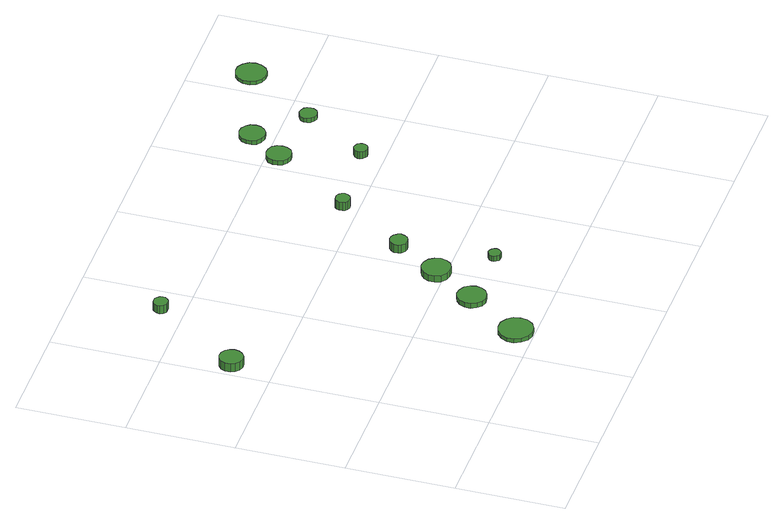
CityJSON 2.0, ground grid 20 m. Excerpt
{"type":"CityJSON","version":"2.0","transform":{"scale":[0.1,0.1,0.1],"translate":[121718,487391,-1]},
"CityObjects":{
"tree1":{"type":"SolitaryVegetationObject","attributes":{"function":"something"},"geometry":[{"type":"MultiSurface","lod":"1","boundaries":[[[0,1,2,3,4,5,6,7,8,9,10,11,12,13,14]],[[15,16,17,18,19,20,21,22,23,24,25,26,27,28,29]],[[0,29,28,1]],[[1,28,27,2]],[[2,27,26,3]],[[3,26,25,4]],[[4,25,24,5]],[[5,24,23,6]],[[6,23,22,7]],[[7,22,21,8]],[[8,21,20,9]],[[9,20,19,10]],[[10,19,18,11]],[[11,18,17,12]],[[12,17,16,13]],[[13,16,15,14]],[[14,15,29,0]]]}]},
"tree2":{"type":"SolitaryVegetationObject","attributes":{"function":"something"},"geometry":[{"type":"MultiSurface","lod":"1","boundaries":[[[30,31,32,33,34,35,36,37,38,39,40,41,42,43,44]],[[45,46,47,48,49,50,51,52,53,54,55,56,57,58,59]],[[30,59,58,31]],[[31,58,57,32]],[[32,57,56,33]],[[33,56,55,34]],[[34,55,54,35]],[[35,54,53,36]],[[36,53,52,37]],[[37,52,51,38]],[[38,51,50,39]],[[39,50,49,40]],[[40,49,48,41]],[[41,48,47,42]],[[42,47,46,43]],[[43,46,45,44]],[[44,45,59,30]]]}]},
"tree3":{"type":"SolitaryVegetationObject","attributes":{"function":"something"},"geometry":[{"type":"MultiSurface","lod":"1","boundaries":[[[60,61,62,63,64,65,66,67,68,69,70,71,72,73,74]],[[75,76,77,78,79,80,81,82,83,84,85,86,87,88,89]],[[60,89,88,61]],[[61,88,87,62]],[[62,87,86,63]],[[63,86,85,64]],[[64,85,84,65]],[[65,84,83,66]],[[66,83,82,67]],[[67,82,81,68]],[[68,81,80,69]],[[69,80,79,70]],[[70,79,78,71]],[[71,78,77,72]],[[72,77,76,73]],[[73,76,75,74]],[[74,75,89,60]]]}]},
"tree4":{"type":"SolitaryVegetationObject","attributes":{"function":"something"},"geometry":[{"type":"MultiSurface","lod":"1","boundaries":[[[90,91,92,93,94,95,96,97,98,99,100,101,102,103,104]],[[105,106,107,108,109,110,111,112,113,114,115,116,117,118,119]],[[90,119,118,91]],[[91,118,117,92]],[[92,117,116,93]],[[93,116,115,94]],[[94,115,114,95]],[[95,114,113,96]],[[96,113,112,97]],[[97,112,111,98]],[[98,111,110,99]],[[99,110,109,100]],[[100,109,108,101]],[[101,108,107,102]],[[102,107,106,103]],[[103,106,105,104]],[[104,105,119,90]]]}]},
"tree5":{"type":"SolitaryVegetationObject","attributes":{"function":"something"},"geometry":[{"type":"MultiSurface","lod":"1","boundaries":[[[120,121,122,123,124,125,126,127,128,129,130,131,132,133,134]],[[135,136,137,138,139,140,141,142,143,144,145,146,147,148,149]],[[120,149,148,121]],[[121,148,147,122]],[[122,147,146,123]],[[123,146,145,124]],[[124,145,144,125]],[[125,144,143,126]],[[126,143,142,127]],[[127,142,141,128]],[[128,141,140,129]],[[129,140,139,130]],[[130,139,138,131]],[[131,138,137,132]],[[132,137,136,133]],[[133,136,135,134]],[[134,135,149,120]]]}]},
"tree6":{"type":"SolitaryVegetationObject","attributes":{"function":"something"},"geometry":[{"type":"MultiSurface","lod":"1","boundaries":[[[150,151,152,153,154,155,156,157,158,159,160,161,162,163,164]],[[165,166,167,168,169,170,171,172,173,174,175,176,177,178,179]],[[150,179,178,151]],[[151,178,177,152]],[[152,177,176,153]],[[153,176,175,154]],[[154,175,174,155]],[[155,174,173,156]],[[156,173,172,157]],[[157,172,171,158]],[[158,171,170,159]],[[159,170,169,160]],[[160,169,168,161]],[[161,168,167,162]],[[162,167,166,163]],[[163,166,165,164]],[[164,165,179,150]]]}]},
"tree7":{"type":"SolitaryVegetationObject","attributes":{"function":"something"},"geometry":[{"type":"MultiSurface","lod":"1","boundaries":[[[180,181,182,183,184,185,186,187,188,189,190,191,192,193,194]],[[195,196,197,198,199,200,201,202,203,204,205,206,207,208,209]],[[180,209,208,181]],[[181,208,207,182]],[[182,207,206,183]],[[183,206,205,184]],[[184,205,204,185]],[[185,204,203,186]],[[186,203,202,187]],[[187,202,201,188]],[[188,201,200,189]],[[189,200,199,190]],[[190,199,198,191]],[[191,198,197,192]],[[192,197,196,193]],[[193,196,195,194]],[[194,195,209,180]]]}]},
"tree8":{"type":"SolitaryVegetationObject","attributes":{"function":"something"},"geometry":[{"type":"MultiSurface","lod":"1","boundaries":[[[210,211,212,213,214,215,216,217,218,219,220,221,222,223,224]],[[225,226,227,228,229,230,231,232,233,234,235,236,237,238,239]],[[210,239,238,211]],[[211,238,237,212]],[[212,237,236,213]],[[213,236,235,214]],[[214,235,234,215]],[[215,234,233,216]],[[216,233,232,217]],[[217,232,231,218]],[[218,231,230,219]],[[219,230,229,220]],[[220,229,228,221]],[[221,228,227,222]],[[222,227,226,223]],[[223,226,225,224]],[[224,225,239,210]]]}]},
"tree9":{"type":"SolitaryVegetationObject","attributes":{"function":"something"}},
"tree10":{"type":"SolitaryVegetationObject","attributes":{"function":"something"},"geometry":[{"type":"MultiSurface","lod":"1","boundaries":[[[240,241,242,243,244,245,246,247,248,249,250,251,252,253,254]],[[255,256,257,258,259,260,261,262,263,264,265,266,267,268,269]],[[240,269,268,241]],[[241,268,267,242]],[[242,267,266,243]],[[243,266,265,244]],[[244,265,264,245]],[[245,264,263,246]],[[246,263,262,247]],[[247,262,261,248]],[[248,261,260,249]],[[249,260,259,250]],[[250,259,258,251]],[[251,258,257,252]],[[252,257,256,253]],[[253,256,255,254]],[[254,255,269,240]]]}]},
"tree11":{"type":"SolitaryVegetationObject","attributes":{"function":"something"},"geometry":[{"type":"MultiSurface","lod":"1","boundaries":[[[270,271,272,273,274,275,276,277,278,279,280,281,282,283,284]],[[285,286,287,288,289,290,291,292,293,294,295,296,297,298,299]],[[270,299,298,271]],[[271,298,297,272]],[[272,297,296,273]],[[273,296,295,274]],[[274,295,294,275]],[[275,294,293,276]],[[276,293,292,277]],[[277,292,291,278]],[[278,291,290,279]],[[279,290,289,280]],[[280,289,288,281]],[[281,288,287,282]],[[282,287,286,283]],[[283,286,285,284]],[[284,285,299,270]]]}]},
"tree12":{"type":"SolitaryVegetationObject","attributes":{"function":"something"},"geometry":[{"type":"MultiSurface","lod":"1","boundaries":[[[300,301,302,303,304,305,306,307,308,309,310,311,312,313,314]],[[315,316,317,318,319,320,321,322,323,324,325,326,327,328,329]],[[300,329,328,301]],[[301,328,327,302]],[[302,327,326,303]],[[303,326,325,304]],[[304,325,324,305]],[[305,324,323,306]],[[306,323,322,307]],[[307,322,321,308]],[[308,321,320,309]],[[309,320,319,310]],[[310,319,318,311]],[[311,318,317,312]],[[312,317,316,313]],[[313,316,315,314]],[[314,315,329,300]]]}]},
"tree13":{"type":"SolitaryVegetationObject","attributes":{"function":"something"},"geometry":[{"type":"MultiSurface","lod":"1","boundaries":[[[330,331,332,333,334,335,336,337,338,339,340,341,342,343,344]],[[345,346,347,348,349,350,351,352,353,354,355,356,357,358,359]],[[330,359,358,331]],[[331,358,357,332]],[[332,357,356,333]],[[333,356,355,334]],[[334,355,354,335]],[[335,354,353,336]],[[336,353,352,337]],[[337,352,351,338]],[[338,351,350,339]],[[339,350,349,340]],[[340,349,348,341]],[[341,348,347,342]],[[342,347,346,343]],[[343,346,345,344]],[[344,345,359,330]]]}]},
"tree14":{"type":"SolitaryVegetationObject","attributes":{"function":"something"},"geometry":[{"type":"MultiSurface","lod":"1","boundaries":[[[360,361,362,363,364,365,366,367,368,369,370,371,372,373,374]],[[375,376,377,378,379,380,381,382,383,384,385,386,387,388,389]],[[360,389,388,361]],[[361,388,387,362]],[[362,387,386,363]],[[363,386,385,364]],[[364,385,384,365]],[[365,384,383,366]],[[366,383,382,367]],[[367,382,381,368]],[[368,381,380,369]],[[369,380,379,370]],[[370,379,378,371]],[[371,378,377,372]],[[372,377,376,373]],[[373,376,375,374]],[[374,375,389,360]]]}]}
},
"vertices":[
[52,479,24],[50,488,24],[45,495,24],[37,500,24],[28,501,24],[20,498,24],[13,492,24],[9,484,24],[9,474,24],[13,466,24],[20,460,24],[28,457,24],[37,458,24],[45,463,24],[50,470,24],[50,470,7],[45,463,7],[37,458,7],[28,457,7],[20,460,7],[13,466,7],[9,474,7],[9,484,7],[13,492,7],[20,498,7],[28,501,7],[37,500,7],[45,495,7],[50,488,7],[52,479,7],
[300,35,14],[298,48,14],[290,58,14],[278,65,14],[265,66,14],[253,62,14],[243,53,14],[237,41,14],[237,28,14],[243,16,14],[253,7,14],[265,3,14],[278,4,14],[290,11,14],[298,22,14],[298,22,6],[290,11,6],[278,4,6],[265,3,6],[253,7,6],[243,16,6],[237,28,6],[237,41,6],[243,53,6],[253,62,6],[265,66,6],[278,65,6],[290,58,6],[298,48,6],[300,35,6],
[163,644,24],[162,649,24],[158,654,24],[154,657,24],[148,657,24],[143,656,24],[139,652,24],[136,647,24],[136,641,24],[139,636,24],[143,632,24],[148,631,24],[154,631,24],[158,634,24],[162,639,24],[162,639,7],[158,634,7],[154,631,7],[148,631,7],[143,632,7],[139,636,7],[136,641,7],[136,647,7],[139,652,7],[143,656,7],[148,657,7],[154,657,7],[158,654,7],[162,649,7],[163,644,7],
[362,135,17],[360,146,17],[354,155,17],[344,160,17],[333,162,17],[323,158,17],[315,151,17],[310,141,17],[310,130,17],[315,120,17],[323,112,17],[333,109,17],[344,110,17],[354,116,17],[360,125,17],[360,125,7],[354,116,7],[344,110,7],[333,109,7],[323,112,7],[315,120,7],[310,130,7],[310,141,7],[315,151,7],[323,158,7],[333,162,7],[344,160,7],[354,155,7],[360,146,7],[362,135,7],
[418,217,20],[415,228,20],[409,237,20],[399,243,20],[388,244,20],[378,240,20],[369,233,20],[365,223,20],[365,212,20],[369,202,20],[378,194,20],[388,191,20],[399,192,20],[409,197,20],[415,206,20],[415,206,7],[409,197,7],[399,192,7],[388,191,7],[378,194,7],[369,202,7],[365,212,7],[365,223,7],[369,233,7],[378,240,7],[388,244,7],[399,243,7],[409,237,7],[415,228,7],[418,217,7],
[476,133,18],[475,138,18],[472,142,18],[468,144,18],[463,145,18],[458,143,18],[455,140,18],[453,136,18],[453,131,18],[455,127,18],[458,123,18],[463,122,18],[468,122,18],[472,125,18],[475,129,18],[475,129,7],[472,125,7],[468,122,7],[463,122,7],[458,123,7],[455,127,7],[453,131,7],[453,136,7],[455,140,7],[458,143,7],[463,145,7],[468,144,7],[472,142,7],[475,138,7],[476,133,7],
[460,302,24],[458,308,24],[454,314,24],[448,317,24],[442,318,24],[435,316,24],[430,311,24],[427,305,24],[427,298,24],[430,292,24],[435,287,24],[442,285,24],[448,286,24],[454,289,24],[458,295,24],[458,295,7],[454,289,7],[448,286,7],[442,285,7],[435,287,7],[430,292,7],[427,298,7],[427,305,7],[430,311,7],[435,316,7],[442,318,7],[448,317,7],[454,314,7],[458,308,7],[460,302,7],
[544,430,25],[542,436,25],[539,440,25],[534,443,25],[529,443,25],[523,442,25],[519,438,25],[517,433,25],[517,427,25],[519,422,25],[523,418,25],[529,417,25],[534,417,25],[539,420,25],[542,425,25],[542,425,7],[539,420,7],[534,417,7],[529,417,7],[523,418,7],[519,422,7],[517,427,7],[517,433,7],[519,438,7],[523,442,7],[529,443,7],[534,443,7],[539,440,7],[542,436,7],[544,430,7],
[656,578,16],[654,588,16],[649,596,16],[640,600,16],[631,601,16],[622,598,16],[614,592,16],[611,583,16],[611,574,16],[614,565,16],[622,558,16],[631,555,16],[640,556,16],[649,561,16],[654,569,16],[654,569,7],[649,561,7],[640,556,7],[631,555,7],[622,558,7],[614,565,7],[611,574,7],[611,583,7],[614,592,7],[622,598,7],[631,601,7],[640,600,7],[649,596,7],[654,588,7],[656,578,7],
[696,445,22],[695,450,22],[692,454,22],[687,456,22],[682,457,22],[677,455,22],[673,452,22],[671,447,22],[671,442,22],[673,437,22],[677,434,22],[682,432,22],[687,433,22],[692,435,22],[695,440,22],[695,440,7],[692,435,7],[687,433,7],[682,432,7],[677,434,7],[673,437,7],[671,442,7],[671,447,7],[673,452,7],[677,455,7],[682,457,7],[687,456,7],[692,454,7],[695,450,7],[696,445,7],
[702,640,15],[700,650,15],[694,658,15],[686,663,15],[676,664,15],[667,661,15],[659,654,15],[655,645,15],[655,635,15],[659,626,15],[667,620,15],[676,617,15],[686,618,15],[694,623,15],[700,631,15],[700,631,7],[694,623,7],[686,618,7],[676,617,7],[667,620,7],[659,626,7],[655,635,7],[655,645,7],[659,654,7],[667,661,7],[676,664,7],[686,663,7],[694,658,7],[700,650,7],[702,640,7],
[777,564,16],[776,571,16],[772,576,16],[766,579,16],[759,580,16],[753,578,16],[748,574,16],[745,568,16],[745,561,16],[748,555,16],[753,550,16],[759,548,16],[766,549,16],[772,552,16],[776,558,16],[776,558,7],[772,552,7],[766,549,7],[759,548,7],[753,550,7],[748,555,7],[745,561,7],[745,568,7],[748,574,7],[753,578,7],[759,580,7],[766,579,7],[772,576,7],[776,571,7],[777,564,7],
[876,695,14],[874,706,14],[867,716,14],[857,722,14],[846,723,14],[834,719,14],[826,711,14],[821,701,14],[821,689,14],[826,678,14],[834,671,14],[846,667,14],[857,668,14],[867,674,14],[874,684,14],[874,684,7],[867,674,7],[857,668,7],[846,667,7],[834,671,7],[826,678,7],[821,689,7],[821,701,7],[826,711,7],[834,719,7],[846,723,7],[857,722,7],[867,716,7],[874,706,7],[876,695,7]
]}
